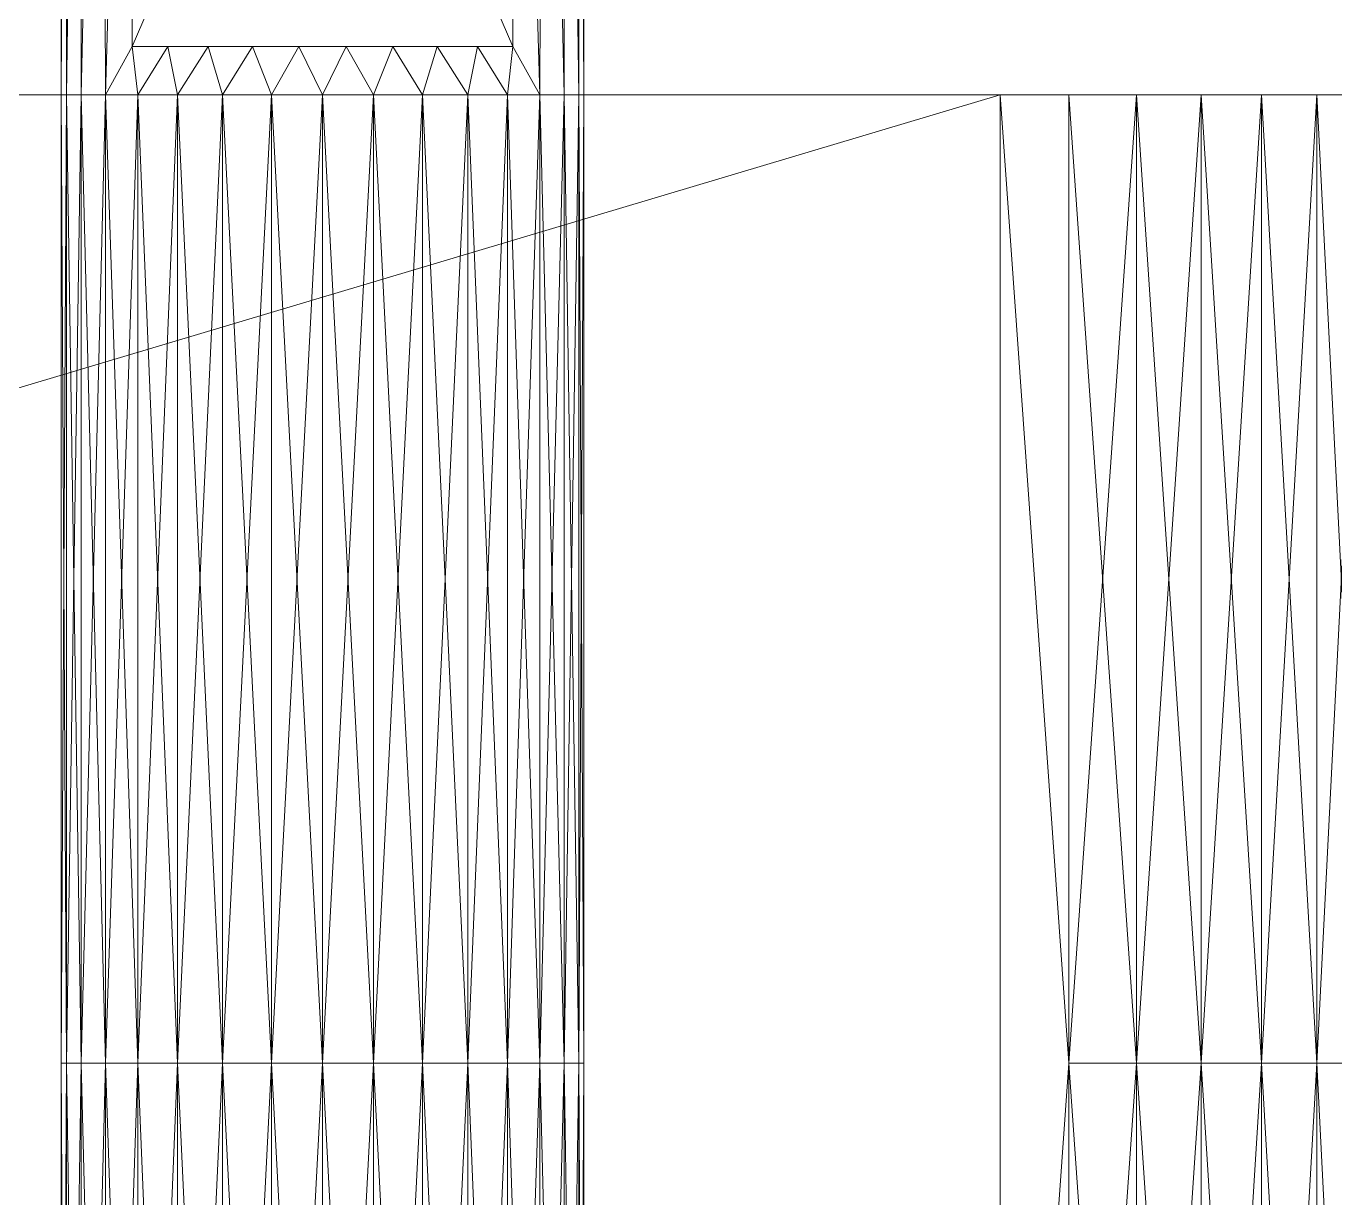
# Model space of a CAD drawing. Header units: millimetres. Extents: x 6495.02 to 6498.45, y 1663.36 to 1663.96.
# Drawn here: x 6495.76591 to 6495.77951, y 1663.77089 to 1663.78306 of the extents above; entities that cross this region are included whole.
import ezdxf

# ---------------------------------------------------------------- set-up
doc = ezdxf.new("R2010")
doc.units = ezdxf.units.MM

# ---------------------------------------------------------------- blocks, each defined once
blk = doc.blocks.new('SSSSS')
at = {"color": 7, "lineweight": 0}
for points in [[(-154.673, 55.527, -162.346), (-156.548, 52.093, -162.346), (-131.603, 68.125, -162.346), (-154.673, 55.527, -162.346)], [(-131.603, 68.125, -162.346), (-156.548, 52.093, -162.346), (-93.211, 22.602, -162.346), (-131.603, 68.125, -162.346)], [(-131.603, 68.125, -162.346), (-152.328, 58.66, -162.346), (-154.673, 55.527, -162.346), (-131.603, 68.125, -162.346)], [(-131.603, 68.125, -162.346), (-149.562, 61.426, -162.346), (-152.328, 58.66, -162.346), (-131.603, 68.125, -162.346)], [(-146.429, 63.771, -162.346), (-149.562, 61.426, -162.346), (-131.603, 68.125, -162.346), (-146.429, 63.771, -162.346)], [(-131.603, 68.125, -162.346), (-142.995, 65.646, -162.346), (-146.429, 63.771, -162.346), (-131.603, 68.125, -162.346)], [(-131.603, 68.125, -162.346), (-139.329, 67.014, -162.346), (-142.995, 65.646, -162.346), (-131.603, 68.125, -162.346)], [(-135.506, 67.846, -162.346), (-139.329, 67.014, -162.346), (-131.603, 68.125, -162.346), (-135.506, 67.846, -162.346)], [(-135.506, 67.846, -107.499), (-135.506, 67.846, -52.653), (-139.329, 67.014, -107.499), (-135.506, 67.846, -107.499)], [(-139.329, 67.014, -107.499), (-135.506, 67.846, -52.653), (-139.329, 67.014, -52.653), (-139.329, 67.014, -107.499)], [(-139.329, 67.014, -107.499), (-139.329, 67.014, -162.346), (-135.506, 67.846, -107.499), (-139.329, 67.014, -107.499)], [(-135.506, 67.846, -107.499), (-139.329, 67.014, -162.346), (-135.506, 67.846, -162.346), (-135.506, 67.846, -107.499)], [(-131.603, 68.125, -162.346), (-131.603, 68.125, -52.653), (-135.506, 67.846, -107.499), (-131.603, 68.125, -162.346)], [(-135.506, 67.846, -107.499), (-131.603, 68.125, -52.653), (-135.506, 67.846, -52.653), (-135.506, 67.846, -107.499)], [(-135.506, 67.846, -107.499), (-135.506, 67.846, -162.346), (-131.603, 68.125, -162.346), (-135.506, 67.846, -107.499)], [(-131.603, 68.125, -162.346), (8.869, 59.617, -162.346), (38.421, 68.125, -162.346), (-131.603, 68.125, -162.346)], [(-131.603, 68.125, -162.346), (-93.211, 22.602, -162.346), (-90.322, 22.317, -162.346), (-131.603, 68.125, -162.346)], [(-90.322, 22.317, -162.346), (2.771, 51.671, -162.346), (-131.603, 68.125, -162.346), (-90.322, 22.317, -162.346)], [(-131.603, 68.125, -162.346), (2.771, 51.671, -162.346), (3.051, 53.8, -162.346), (-131.603, 68.125, -162.346)], [(-131.603, 68.125, -162.346), (3.051, 53.8, -162.346), (3.873, 55.784, -162.346), (-131.603, 68.125, -162.346)], [(3.873, 55.784, -162.346), (5.181, 57.488, -162.346), (-131.603, 68.125, -162.346), (3.873, 55.784, -162.346)], [(-131.603, 68.125, -162.346), (5.181, 57.488, -162.346), (6.884, 58.795, -162.346), (-131.603, 68.125, -162.346)], [(-131.603, 68.125, -162.346), (6.884, 58.795, -162.346), (8.869, 59.617, -162.346), (-131.603, 68.125, -162.346)], [(38.421, 68.125, -111.613), (-131.603, 68.125, -52.653), (-131.603, 68.125, -162.346), (38.421, 68.125, -111.613)], [(38.421, 68.125, -111.613), (-131.603, 68.125, -162.346), (38.421, 68.125, -162.346), (38.421, 68.125, -111.613)], [(-139.329, 67.014, -107.499), (-139.329, 67.014, -52.653), (-142.995, 65.646, -107.499), (-139.329, 67.014, -107.499)], [(-142.995, 65.646, -107.499), (-139.329, 67.014, -52.653), (-142.995, 65.646, -52.653), (-142.995, 65.646, -107.499)], [(-142.995, 65.646, -107.499), (-142.995, 65.646, -162.346), (-139.329, 67.014, -107.499), (-142.995, 65.646, -107.499)], [(-139.329, 67.014, -107.499), (-142.995, 65.646, -162.346), (-139.329, 67.014, -162.346), (-139.329, 67.014, -107.499)], [(-142.995, 65.646, -107.499), (-142.995, 65.646, -52.653), (-146.429, 63.771, -107.499), (-142.995, 65.646, -107.499)], [(-146.429, 63.771, -107.499), (-142.995, 65.646, -52.653), (-146.429, 63.771, -52.653), (-146.429, 63.771, -107.499)], [(-146.429, 63.771, -107.499), (-146.429, 63.771, -162.346), (-142.995, 65.646, -107.499), (-146.429, 63.771, -107.499)], [(-142.995, 65.646, -107.499), (-146.429, 63.771, -162.346), (-142.995, 65.646, -162.346), (-142.995, 65.646, -107.499)], [(-146.429, 63.771, -107.499), (-146.429, 63.771, -52.653), (-149.562, 61.426, -107.499), (-146.429, 63.771, -107.499)], [(-149.562, 61.426, -107.499), (-146.429, 63.771, -52.653), (-149.562, 61.426, -52.653), (-149.562, 61.426, -107.499)], [(-149.562, 61.426, -107.499), (-149.562, 61.426, -162.346), (-146.429, 63.771, -107.499), (-149.562, 61.426, -107.499)], [(-146.429, 63.771, -107.499), (-149.562, 61.426, -162.346), (-146.429, 63.771, -162.346), (-146.429, 63.771, -107.499)], [(-149.562, 61.426, -107.499), (-149.562, 61.426, -52.653), (-152.328, 58.66, -107.499), (-149.562, 61.426, -107.499)], [(-152.328, 58.66, -107.499), (-152.328, 58.66, -162.346), (-149.562, 61.426, -107.499), (-152.328, 58.66, -107.499)], [(-149.562, 61.426, -107.499), (-152.328, 58.66, -162.346), (-149.562, 61.426, -162.346), (-149.562, 61.426, -107.499)], [(-156.548, 52.093, -162.346), (-157.916, 48.427, -162.346), (-93.211, 22.602, -162.346), (-156.548, 52.093, -162.346)], [(-90.322, 22.317, -162.346), (3.051, 49.541, -162.346), (2.771, 51.671, -162.346), (-90.322, 22.317, -162.346)], [(-90.322, 22.317, -162.346), (3.873, 47.557, -162.346), (3.051, 49.541, -162.346), (-90.322, 22.317, -162.346)], [(-96.1, 22.317, -162.346), (-157.916, 48.427, -162.346), (-158.747, 44.604, -162.346), (-96.1, 22.317, -162.346)], [(-93.211, 22.602, -162.346), (-157.916, 48.427, -162.346), (-96.1, 22.317, -162.346), (-93.211, 22.602, -162.346)], [(-87.544, 21.475, -162.346), (3.873, 47.557, -162.346), (-90.322, 22.317, -162.346), (-87.544, 21.475, -162.346)], [(-87.544, 21.475, -162.346), (5.181, 45.853, -162.346), (3.873, 47.557, -162.346), (-87.544, 21.475, -162.346)], [(-84.983, 20.106, -162.346), (5.181, 45.853, -162.346), (-87.544, 21.475, -162.346), (-84.983, 20.106, -162.346)], [(-84.983, 20.106, -162.346), (6.884, 44.546, -162.346), (5.181, 45.853, -162.346), (-84.983, 20.106, -162.346)], [(-96.1, 22.317, -162.346), (-158.747, 44.604, -162.346), (-159.027, 40.701, -162.346), (-96.1, 22.317, -162.346)], [(-82.739, 18.265, -162.346), (6.884, 44.546, -162.346), (-84.983, 20.106, -162.346), (-82.739, 18.265, -162.346)], [(-82.739, 18.265, -162.346), (8.869, 43.724, -162.346), (6.884, 44.546, -162.346), (-82.739, 18.265, -162.346)], [(-80.898, 16.021, -162.346), (8.869, 43.724, -162.346), (-82.739, 18.265, -162.346), (-80.898, 16.021, -162.346)], [(-79.529, 13.46, -162.346), (8.869, 43.724, -162.346), (-80.898, 16.021, -162.346), (-79.529, 13.46, -162.346)], [(-78.687, 10.682, -162.346), (8.869, 43.724, -162.346), (-79.529, 13.46, -162.346), (-78.687, 10.682, -162.346)], [(-78.687, 10.682, -162.346), (10.998, 43.444, -162.346), (8.869, 43.724, -162.346), (-78.687, 10.682, -162.346)], [(-78.402, 7.793, -162.346), (10.998, 43.444, -162.346), (-78.687, 10.682, -162.346), (-78.402, 7.793, -162.346)], [(-78.402, 7.793, -162.346), (10.998, -27.857, -162.346), (10.998, 43.444, -162.346), (-78.402, 7.793, -162.346)], [(-159.027, -25.115, -162.346), (-108.019, 7.793, -162.346), (-159.027, 40.701, -162.346), (-159.027, -25.115, -162.346)], [(-159.027, 40.701, -162.346), (-108.019, 7.793, -162.346), (-107.735, 10.682, -162.346), (-159.027, 40.701, -162.346)], [(-159.027, 40.701, -162.346), (-107.735, 10.682, -162.346), (-106.892, 13.46, -162.346), (-159.027, 40.701, -162.346)], [(-106.892, 13.46, -162.346), (-105.524, 16.021, -162.346), (-159.027, 40.701, -162.346), (-106.892, 13.46, -162.346)], [(-159.027, 40.701, -162.346), (-105.524, 16.021, -162.346), (-103.682, 18.265, -162.346), (-159.027, 40.701, -162.346)], [(-159.027, 40.701, -162.346), (-103.682, 18.265, -162.346), (-101.438, 20.106, -162.346), (-159.027, 40.701, -162.346)], [(-101.438, 20.106, -162.346), (-98.878, 21.475, -162.346), (-159.027, 40.701, -162.346), (-101.438, 20.106, -162.346)], [(-159.027, 40.701, -162.346), (-98.878, 21.475, -162.346), (-96.1, 22.317, -162.346), (-159.027, 40.701, -162.346)], [(-97.189, 22.058, -165.088), (-96.1, 22.317, -162.346), (-98.878, 21.475, -162.346), (-97.189, 22.058, -165.088)], [(-87.544, 21.475, -162.346), (-98.878, 21.475, -162.346), (-90.322, 22.317, -162.346), (-87.544, 21.475, -162.346)], [(-90.322, 22.317, -162.346), (-98.878, 21.475, -162.346), (-96.1, 22.317, -162.346), (-90.322, 22.317, -162.346)], [(-96.1, 22.317, -52.653), (-96.1, 22.317, -107.499), (-98.878, 21.475, -52.653), (-96.1, 22.317, -52.653)], [(-98.878, 21.475, -52.653), (-96.1, 22.317, -107.499), (-98.878, 21.475, -107.499), (-98.878, 21.475, -52.653)], [(-98.878, 21.475, -162.346), (-98.878, 21.475, -107.499), (-96.1, 22.317, -162.346), (-98.878, 21.475, -162.346)], [(-96.1, 22.317, -162.346), (-98.878, 21.475, -107.499), (-96.1, 22.317, -107.499), (-96.1, 22.317, -162.346)], [(-97.189, 22.058, -165.088), (-89.232, 22.058, -165.088), (-94.551, 22.541, -165.088), (-97.189, 22.058, -165.088)], [(-94.551, 22.541, -165.088), (-96.1, 22.317, -162.346), (-97.189, 22.058, -165.088), (-94.551, 22.541, -165.088)], [(-94.551, 22.541, -165.088), (-93.211, 22.602, -162.346), (-96.1, 22.317, -162.346), (-94.551, 22.541, -165.088)], [(-90.322, 22.317, -162.346), (-96.1, 22.317, -162.346), (-93.211, 22.602, -162.346), (-90.322, 22.317, -162.346)], [(-93.211, 22.602, -52.653), (-93.211, 22.602, -107.499), (-96.1, 22.317, -52.653), (-93.211, 22.602, -52.653)], [(-96.1, 22.317, -52.653), (-93.211, 22.602, -107.499), (-96.1, 22.317, -107.499), (-96.1, 22.317, -52.653)], [(-96.1, 22.317, -162.346), (-96.1, 22.317, -107.499), (-93.211, 22.602, -162.346), (-96.1, 22.317, -162.346)], [(-93.211, 22.602, -162.346), (-96.1, 22.317, -107.499), (-93.211, 22.602, -107.499), (-93.211, 22.602, -162.346)], [(-91.87, 22.541, -165.088), (-93.211, 22.602, -162.346), (-94.551, 22.541, -165.088), (-91.87, 22.541, -165.088)], [(-94.551, 22.541, -165.088), (-89.232, 22.058, -165.088), (-91.87, 22.541, -165.088), (-94.551, 22.541, -165.088)], [(-91.87, 22.541, -165.088), (-90.322, 22.317, -162.346), (-93.211, 22.602, -162.346), (-91.87, 22.541, -165.088)], [(-90.322, 22.317, -52.653), (-90.322, 22.317, -107.499), (-93.211, 22.602, -52.653), (-90.322, 22.317, -52.653)], [(-93.211, 22.602, -52.653), (-90.322, 22.317, -107.499), (-93.211, 22.602, -107.499), (-93.211, 22.602, -52.653)], [(-93.211, 22.602, -162.346), (-93.211, 22.602, -107.499), (-90.322, 22.317, -162.346), (-93.211, 22.602, -162.346)], [(-90.322, 22.317, -162.346), (-93.211, 22.602, -107.499), (-90.322, 22.317, -107.499), (-90.322, 22.317, -162.346)], [(-89.232, 22.058, -165.088), (-90.322, 22.317, -162.346), (-91.87, 22.541, -165.088), (-89.232, 22.058, -165.088)], [(-89.232, 22.058, -165.088), (-87.544, 21.475, -162.346), (-90.322, 22.317, -162.346), (-89.232, 22.058, -165.088)], [(-87.544, 21.475, -52.653), (-87.544, 21.475, -107.499), (-90.322, 22.317, -52.653), (-87.544, 21.475, -52.653)], [(-90.322, 22.317, -52.653), (-87.544, 21.475, -107.499), (-90.322, 22.317, -107.499), (-90.322, 22.317, -52.653)], [(-90.322, 22.317, -162.346), (-90.322, 22.317, -107.499), (-87.544, 21.475, -162.346), (-90.322, 22.317, -162.346)], [(-87.544, 21.475, -162.346), (-90.322, 22.317, -107.499), (-87.544, 21.475, -107.499), (-87.544, 21.475, -162.346)], [(-99.696, 21.106, -165.088), (-86.725, 21.106, -165.088), (-97.189, 22.058, -165.088), (-99.696, 21.106, -165.088)], [(-97.189, 22.058, -165.088), (-98.878, 21.475, -162.346), (-99.696, 21.106, -165.088), (-97.189, 22.058, -165.088)], [(-97.189, 22.058, -165.088), (-86.725, 21.106, -165.088), (-89.232, 22.058, -165.088), (-97.189, 22.058, -165.088)], [(-86.725, 21.106, -165.088), (-87.544, 21.475, -162.346), (-89.232, 22.058, -165.088), (-86.725, 21.106, -165.088)], [(-101.99, 19.719, -165.088), (-84.431, 19.719, -165.088), (-99.696, 21.106, -165.088), (-101.99, 19.719, -165.088)], [(-99.696, 21.106, -165.088), (-101.438, 20.106, -162.346), (-101.99, 19.719, -165.088), (-99.696, 21.106, -165.088)], [(-99.696, 21.106, -165.088), (-98.878, 21.475, -162.346), (-101.438, 20.106, -162.346), (-99.696, 21.106, -165.088)], [(-84.983, 20.106, -162.346), (-101.438, 20.106, -162.346), (-87.544, 21.475, -162.346), (-84.983, 20.106, -162.346)], [(-87.544, 21.475, -162.346), (-101.438, 20.106, -162.346), (-98.878, 21.475, -162.346), (-87.544, 21.475, -162.346)], [(-98.878, 21.475, -52.653), (-98.878, 21.475, -107.499), (-101.438, 20.106, -52.653), (-98.878, 21.475, -52.653)], [(-101.438, 20.106, -52.653), (-98.878, 21.475, -107.499), (-101.438, 20.106, -107.499), (-101.438, 20.106, -52.653)], [(-101.438, 20.106, -162.346), (-101.438, 20.106, -107.499), (-98.878, 21.475, -162.346), (-101.438, 20.106, -162.346)], [(-98.878, 21.475, -162.346), (-101.438, 20.106, -107.499), (-98.878, 21.475, -107.499), (-98.878, 21.475, -162.346)], [(-99.696, 21.106, -165.088), (-84.431, 19.719, -165.088), (-86.725, 21.106, -165.088), (-99.696, 21.106, -165.088)], [(-86.725, 21.106, -165.088), (-84.983, 20.106, -162.346), (-87.544, 21.475, -162.346), (-86.725, 21.106, -165.088)], [(-84.983, 20.106, -52.653), (-84.983, 20.106, -107.499), (-87.544, 21.475, -52.653), (-84.983, 20.106, -52.653)], [(-87.544, 21.475, -52.653), (-84.983, 20.106, -107.499), (-87.544, 21.475, -107.499), (-87.544, 21.475, -52.653)], [(-87.544, 21.475, -162.346), (-87.544, 21.475, -107.499), (-84.983, 20.106, -162.346), (-87.544, 21.475, -162.346)], [(-84.983, 20.106, -162.346), (-87.544, 21.475, -107.499), (-84.983, 20.106, -107.499), (-84.983, 20.106, -162.346)], [(-84.431, 19.719, -165.088), (-84.983, 20.106, -162.346), (-86.725, 21.106, -165.088), (-84.431, 19.719, -165.088)], [(-101.99, 19.719, -165.088), (-101.438, 20.106, -162.346), (-103.682, 18.265, -162.346), (-101.99, 19.719, -165.088)], [(-82.739, 18.265, -162.346), (-103.682, 18.265, -162.346), (-84.983, 20.106, -162.346), (-82.739, 18.265, -162.346)], [(-84.983, 20.106, -162.346), (-103.682, 18.265, -162.346), (-101.438, 20.106, -162.346), (-84.983, 20.106, -162.346)], [(-101.438, 20.106, -52.653), (-101.438, 20.106, -107.499), (-103.682, 18.265, -52.653), (-101.438, 20.106, -52.653)], [(-103.682, 18.265, -52.653), (-101.438, 20.106, -107.499), (-103.682, 18.265, -107.499), (-103.682, 18.265, -52.653)], [(-103.682, 18.265, -162.346), (-103.682, 18.265, -107.499), (-101.438, 20.106, -162.346), (-103.682, 18.265, -162.346)], [(-101.438, 20.106, -162.346), (-103.682, 18.265, -107.499), (-101.438, 20.106, -107.499), (-101.438, 20.106, -162.346)], [(-84.431, 19.719, -165.088), (-82.739, 18.265, -162.346), (-84.983, 20.106, -162.346), (-84.431, 19.719, -165.088)], [(-82.739, 18.265, -52.653), (-82.739, 18.265, -107.499), (-84.983, 20.106, -52.653), (-82.739, 18.265, -52.653)], [(-84.983, 20.106, -52.653), (-82.739, 18.265, -107.499), (-84.983, 20.106, -107.499), (-84.983, 20.106, -52.653)], [(-84.983, 20.106, -162.346), (-84.983, 20.106, -107.499), (-82.739, 18.265, -162.346), (-84.983, 20.106, -162.346)], [(-82.739, 18.265, -162.346), (-84.983, 20.106, -107.499), (-82.739, 18.265, -107.499), (-82.739, 18.265, -162.346)], [(-103.997, 17.94, -165.088), (-82.424, 17.94, -165.088), (-101.99, 19.719, -165.088), (-103.997, 17.94, -165.088)], [(-101.99, 19.719, -165.088), (-103.682, 18.265, -162.346), (-103.997, 17.94, -165.088), (-101.99, 19.719, -165.088)], [(-101.99, 19.719, -165.088), (-82.424, 17.94, -165.088), (-84.431, 19.719, -165.088), (-101.99, 19.719, -165.088)], [(-82.424, 17.94, -165.088), (-82.739, 18.265, -162.346), (-84.431, 19.719, -165.088), (-82.424, 17.94, -165.088)], [(-103.997, 17.94, -214.999), (-105.524, 16.021, -162.346), (-105.709, 15.736, -214.999), (-103.997, 17.94, -214.999)], [(-103.997, 17.94, -165.088), (-103.682, 18.265, -162.346), (-105.524, 16.021, -162.346), (-103.997, 17.94, -165.088)], [(-80.898, 16.021, -162.346), (-105.524, 16.021, -162.346), (-82.739, 18.265, -162.346), (-80.898, 16.021, -162.346)], [(-82.739, 18.265, -162.346), (-105.524, 16.021, -162.346), (-103.682, 18.265, -162.346), (-82.739, 18.265, -162.346)], [(-103.682, 18.265, -52.653), (-103.682, 18.265, -107.499), (-105.524, 16.021, -52.653), (-103.682, 18.265, -52.653)], [(-105.524, 16.021, -52.653), (-103.682, 18.265, -107.499), (-105.524, 16.021, -107.499), (-105.524, 16.021, -52.653)], [(-105.524, 16.021, -162.346), (-105.524, 16.021, -107.499), (-103.682, 18.265, -162.346), (-105.524, 16.021, -162.346)], [(-103.682, 18.265, -162.346), (-105.524, 16.021, -107.499), (-103.682, 18.265, -107.499), (-103.682, 18.265, -162.346)], [(-103.997, 17.94, -165.088), (-105.524, 16.021, -162.346), (-103.997, 17.94, -214.999), (-103.997, 17.94, -165.088)], [(-82.424, 17.94, -165.088), (-103.997, 17.94, -165.088), (-82.424, 17.94, -214.999), (-82.424, 17.94, -165.088)], [(-82.424, 17.94, -214.999), (-103.997, 17.94, -165.088), (-103.997, 17.94, -214.999), (-82.424, 17.94, -214.999)], [(-82.424, 17.94, -165.088), (-80.898, 16.021, -162.346), (-82.739, 18.265, -162.346), (-82.424, 17.94, -165.088)], [(-80.898, 16.021, -52.653), (-80.898, 16.021, -107.499), (-82.739, 18.265, -52.653), (-80.898, 16.021, -52.653)], [(-82.739, 18.265, -52.653), (-80.898, 16.021, -107.499), (-82.739, 18.265, -107.499), (-82.739, 18.265, -52.653)], [(-82.739, 18.265, -162.346), (-82.739, 18.265, -107.499), (-80.898, 16.021, -162.346), (-82.739, 18.265, -162.346)], [(-80.898, 16.021, -162.346), (-82.739, 18.265, -107.499), (-80.898, 16.021, -107.499), (-80.898, 16.021, -162.346)], [(-80.713, 15.736, -214.999), (-80.898, 16.021, -162.346), (-82.424, 17.94, -214.999), (-80.713, 15.736, -214.999)], [(-82.424, 17.94, -214.999), (-80.898, 16.021, -162.346), (-82.424, 17.94, -165.088), (-82.424, 17.94, -214.999)], [(-105.709, 15.736, -214.999), (-106.892, 13.46, -162.346), (-106.977, 13.251, -214.999), (-105.709, 15.736, -214.999)], [(-105.709, 15.736, -214.999), (-105.524, 16.021, -162.346), (-106.892, 13.46, -162.346), (-105.709, 15.736, -214.999)], [(-79.529, 13.46, -162.346), (-106.892, 13.46, -162.346), (-80.898, 16.021, -162.346), (-79.529, 13.46, -162.346)], [(-80.898, 16.021, -162.346), (-106.892, 13.46, -162.346), (-105.524, 16.021, -162.346), (-80.898, 16.021, -162.346)], [(-105.524, 16.021, -52.653), (-105.524, 16.021, -107.499), (-106.892, 13.46, -52.653), (-105.524, 16.021, -52.653)], [(-106.892, 13.46, -52.653), (-105.524, 16.021, -107.499), (-106.892, 13.46, -107.499), (-106.892, 13.46, -52.653)], [(-106.892, 13.46, -162.346), (-106.892, 13.46, -107.499), (-105.524, 16.021, -162.346), (-106.892, 13.46, -162.346)], [(-105.524, 16.021, -162.346), (-106.892, 13.46, -107.499), (-105.524, 16.021, -107.499), (-105.524, 16.021, -162.346)], [(-80.713, 15.736, -214.999), (-79.529, 13.46, -162.346), (-80.898, 16.021, -162.346), (-80.713, 15.736, -214.999)], [(-79.529, 13.46, -52.653), (-79.529, 13.46, -107.499), (-80.898, 16.021, -52.653), (-79.529, 13.46, -52.653)], [(-80.898, 16.021, -52.653), (-79.529, 13.46, -107.499), (-80.898, 16.021, -107.499), (-80.898, 16.021, -52.653)], [(-80.898, 16.021, -162.346), (-80.898, 16.021, -107.499), (-79.529, 13.46, -162.346), (-80.898, 16.021, -162.346)], [(-79.529, 13.46, -162.346), (-80.898, 16.021, -107.499), (-79.529, 13.46, -107.499), (-79.529, 13.46, -162.346)], [(-79.444, 13.251, -214.999), (-79.529, 13.46, -162.346), (-80.713, 15.736, -214.999), (-79.444, 13.251, -214.999)], [(-106.977, 13.251, -214.999), (-106.892, 13.46, -162.346), (-107.735, 10.682, -162.346), (-106.977, 13.251, -214.999)], [(-78.687, 10.682, -162.346), (-107.735, 10.682, -162.346), (-79.529, 13.46, -162.346), (-78.687, 10.682, -162.346)], [(-79.529, 13.46, -162.346), (-107.735, 10.682, -162.346), (-106.892, 13.46, -162.346), (-79.529, 13.46, -162.346)], [(-106.892, 13.46, -52.653), (-106.892, 13.46, -107.499), (-107.735, 10.682, -52.653), (-106.892, 13.46, -52.653)], [(-107.735, 10.682, -52.653), (-106.892, 13.46, -107.499), (-107.735, 10.682, -107.499), (-107.735, 10.682, -52.653)], [(-107.735, 10.682, -162.346), (-107.735, 10.682, -107.499), (-106.892, 13.46, -162.346), (-107.735, 10.682, -162.346)], [(-106.892, 13.46, -162.346), (-107.735, 10.682, -107.499), (-106.892, 13.46, -107.499), (-106.892, 13.46, -162.346)], [(-79.444, 13.251, -214.999), (-78.687, 10.682, -162.346), (-79.529, 13.46, -162.346), (-79.444, 13.251, -214.999)], [(-78.687, 10.682, -52.653), (-78.687, 10.682, -107.499), (-79.529, 13.46, -52.653), (-78.687, 10.682, -52.653)], [(-79.529, 13.46, -52.653), (-78.687, 10.682, -107.499), (-79.529, 13.46, -107.499), (-79.529, 13.46, -52.653)], [(-79.529, 13.46, -162.346), (-79.529, 13.46, -107.499), (-78.687, 10.682, -162.346), (-79.529, 13.46, -162.346)], [(-78.687, 10.682, -162.346), (-79.529, 13.46, -107.499), (-78.687, 10.682, -107.499), (-78.687, 10.682, -162.346)], [(-106.977, 13.251, -214.999), (-107.735, 10.682, -162.346), (-107.756, 10.571, -214.999), (-106.977, 13.251, -214.999)], [(-78.665, 10.571, -214.999), (-78.687, 10.682, -162.346), (-79.444, 13.251, -214.999), (-78.665, 10.571, -214.999)], [(-107.756, 10.571, -214.999), (-107.735, 10.682, -162.346), (-108.019, 7.793, -162.346), (-107.756, 10.571, -214.999)], [(-78.402, 7.793, -162.346), (-108.019, 7.793, -162.346), (-78.687, 10.682, -162.346), (-78.402, 7.793, -162.346)], [(-78.687, 10.682, -162.346), (-108.019, 7.793, -162.346), (-107.735, 10.682, -162.346), (-78.687, 10.682, -162.346)], [(-107.735, 10.682, -52.653), (-107.735, 10.682, -107.499), (-108.019, 7.793, -52.653), (-107.735, 10.682, -52.653)], [(-108.019, 7.793, -52.653), (-107.735, 10.682, -107.499), (-108.019, 7.793, -107.499), (-108.019, 7.793, -52.653)], [(-108.019, 7.793, -162.346), (-108.019, 7.793, -107.499), (-107.735, 10.682, -162.346), (-108.019, 7.793, -162.346)], [(-107.735, 10.682, -162.346), (-108.019, 7.793, -107.499), (-107.735, 10.682, -107.499), (-107.735, 10.682, -162.346)], [(-107.756, 10.571, -214.999), (-108.019, 7.793, -162.346), (-108.019, 7.793, -214.999), (-107.756, 10.571, -214.999)], [(-78.665, 10.571, -214.999), (-78.402, 7.793, -162.346), (-78.687, 10.682, -162.346), (-78.665, 10.571, -214.999)], [(-78.402, 7.793, -52.653), (-78.402, 7.793, -107.499), (-78.687, 10.682, -52.653), (-78.402, 7.793, -52.653)], [(-78.687, 10.682, -52.653), (-78.402, 7.793, -107.499), (-78.687, 10.682, -107.499), (-78.687, 10.682, -52.653)], [(-78.687, 10.682, -162.346), (-78.687, 10.682, -107.499), (-78.402, 7.793, -162.346), (-78.687, 10.682, -162.346)], [(-78.402, 7.793, -162.346), (-78.687, 10.682, -107.499), (-78.402, 7.793, -107.499), (-78.402, 7.793, -162.346)], [(-78.402, 7.793, -214.999), (-78.402, 7.793, -162.346), (-78.665, 10.571, -214.999), (-78.402, 7.793, -214.999)], [(-159.027, -25.115, -162.346), (-107.735, 4.904, -162.346), (-108.019, 7.793, -162.346), (-159.027, -25.115, -162.346)], [(-108.019, 7.793, -214.999), (-108.019, 7.793, -162.346), (-107.756, 5.015, -214.999), (-108.019, 7.793, -214.999)], [(-107.756, 5.015, -214.999), (-108.019, 7.793, -162.346), (-107.735, 4.904, -162.346), (-107.756, 5.015, -214.999)], [(-78.402, 7.793, -162.346), (-107.735, 4.904, -162.346), (-108.019, 7.793, -162.346), (-78.402, 7.793, -162.346)], [(-108.019, 7.793, -52.653), (-108.019, 7.793, -107.499), (-107.735, 4.904, -52.653), (-108.019, 7.793, -52.653)], [(-107.735, 4.904, -52.653), (-108.019, 7.793, -107.499), (-107.735, 4.904, -107.499), (-107.735, 4.904, -52.653)], [(-107.735, 4.904, -162.346), (-107.735, 4.904, -107.499), (-108.019, 7.793, -162.346), (-107.735, 4.904, -162.346)], [(-108.019, 7.793, -162.346), (-107.735, 4.904, -107.499), (-108.019, 7.793, -107.499), (-108.019, 7.793, -162.346)], [(-78.687, 4.904, -162.346), (-107.735, 4.904, -162.346), (-78.402, 7.793, -162.346), (-78.687, 4.904, -162.346)], [(-78.665, 5.015, -214.999), (-78.687, 4.904, -162.346), (-78.402, 7.793, -162.346), (-78.665, 5.015, -214.999)], [(-78.687, 4.904, -52.653), (-78.687, 4.904, -107.499), (-78.402, 7.793, -52.653), (-78.687, 4.904, -52.653)], [(-78.402, 7.793, -52.653), (-78.687, 4.904, -107.499), (-78.402, 7.793, -107.499), (-78.402, 7.793, -52.653)], [(-78.402, 7.793, -162.346), (-78.402, 7.793, -107.499), (-78.687, 4.904, -162.346), (-78.402, 7.793, -162.346)], [(-78.687, 4.904, -162.346), (-78.402, 7.793, -107.499), (-78.687, 4.904, -107.499), (-78.687, 4.904, -162.346)], [(-78.687, 4.904, -162.346), (10.998, -27.857, -162.346), (-78.402, 7.793, -162.346), (-78.687, 4.904, -162.346)], [(-78.665, 5.015, -214.999), (-78.402, 7.793, -162.346), (-78.402, 7.793, -214.999), (-78.665, 5.015, -214.999)], [(-106.892, 2.126, -162.346), (-107.735, 4.904, -162.346), (-159.027, -25.115, -162.346), (-106.892, 2.126, -162.346)], [(-107.756, 5.015, -214.999), (-107.735, 4.904, -162.346), (-106.977, 2.336, -214.999), (-107.756, 5.015, -214.999)], [(-106.977, 2.336, -214.999), (-107.735, 4.904, -162.346), (-106.892, 2.126, -162.346), (-106.977, 2.336, -214.999)], [(-107.735, 4.904, -162.346), (-78.687, 4.904, -162.346), (-106.892, 2.126, -162.346), (-107.735, 4.904, -162.346)], [(-107.735, 4.904, -52.653), (-107.735, 4.904, -107.499), (-106.892, 2.126, -52.653), (-107.735, 4.904, -52.653)], [(-106.892, 2.126, -52.653), (-107.735, 4.904, -107.499), (-106.892, 2.126, -107.499), (-106.892, 2.126, -52.653)], [(-106.892, 2.126, -162.346), (-106.892, 2.126, -107.499), (-107.735, 4.904, -162.346), (-106.892, 2.126, -162.346)], [(-107.735, 4.904, -162.346), (-106.892, 2.126, -107.499), (-107.735, 4.904, -107.499), (-107.735, 4.904, -162.346)], [(-106.892, 2.126, -162.346), (-78.687, 4.904, -162.346), (-79.529, 2.126, -162.346), (-106.892, 2.126, -162.346)], [(-79.444, 2.336, -214.999), (-79.529, 2.126, -162.346), (-78.687, 4.904, -162.346), (-79.444, 2.336, -214.999)], [(-79.529, 2.126, -52.653), (-79.529, 2.126, -107.499), (-78.687, 4.904, -52.653), (-79.529, 2.126, -52.653)], [(-78.687, 4.904, -52.653), (-79.529, 2.126, -107.499), (-78.687, 4.904, -107.499), (-78.687, 4.904, -52.653)], [(-78.687, 4.904, -162.346), (-78.687, 4.904, -107.499), (-79.529, 2.126, -162.346), (-78.687, 4.904, -162.346)], [(-79.529, 2.126, -162.346), (-78.687, 4.904, -107.499), (-79.529, 2.126, -107.499), (-79.529, 2.126, -162.346)], [(8.869, -28.137, -162.346), (-78.687, 4.904, -162.346), (-79.529, 2.126, -162.346), (8.869, -28.137, -162.346)], [(-79.444, 2.336, -214.999), (-78.687, 4.904, -162.346), (-78.665, 5.015, -214.999), (-79.444, 2.336, -214.999)], [(10.998, -27.857, -162.346), (-78.687, 4.904, -162.346), (8.869, -28.137, -162.346), (10.998, -27.857, -162.346)], [(-106.977, 2.336, -214.999), (-106.892, 2.126, -162.346), (-105.709, -0.15, -214.999), (-106.977, 2.336, -214.999)], [(-80.713, -0.15, -214.999), (-79.529, 2.126, -162.346), (-79.444, 2.336, -214.999), (-80.713, -0.15, -214.999)], [(-159.027, -25.115, -162.346), (-105.524, -0.434, -162.346), (-106.892, 2.126, -162.346), (-159.027, -25.115, -162.346)], [(-105.709, -0.15, -214.999), (-106.892, 2.126, -162.346), (-105.524, -0.434, -162.346), (-105.709, -0.15, -214.999)], [(-106.892, 2.126, -162.346), (-79.529, 2.126, -162.346), (-105.524, -0.434, -162.346), (-106.892, 2.126, -162.346)], [(-106.892, 2.126, -52.653), (-106.892, 2.126, -107.499), (-105.524, -0.434, -52.653), (-106.892, 2.126, -52.653)], [(-105.524, -0.434, -52.653), (-106.892, 2.126, -107.499), (-105.524, -0.434, -107.499), (-105.524, -0.434, -52.653)], [(-105.524, -0.434, -162.346), (-105.524, -0.434, -107.499), (-106.892, 2.126, -162.346), (-105.524, -0.434, -162.346)], [(-106.892, 2.126, -162.346), (-105.524, -0.434, -107.499), (-106.892, 2.126, -107.499), (-106.892, 2.126, -162.346)], [(-105.524, -0.434, -162.346), (-79.529, 2.126, -162.346), (-80.898, -0.434, -162.346), (-105.524, -0.434, -162.346)], [(-80.713, -0.15, -214.999), (-80.898, -0.434, -162.346), (-79.529, 2.126, -162.346), (-80.713, -0.15, -214.999)], [(-80.898, -0.434, -52.653), (-80.898, -0.434, -107.499), (-79.529, 2.126, -52.653), (-80.898, -0.434, -52.653)], [(-79.529, 2.126, -52.653), (-80.898, -0.434, -107.499), (-79.529, 2.126, -107.499), (-79.529, 2.126, -52.653)], [(-79.529, 2.126, -162.346), (-79.529, 2.126, -107.499), (-80.898, -0.434, -162.346), (-79.529, 2.126, -162.346)], [(-80.898, -0.434, -162.346), (-79.529, 2.126, -107.499), (-80.898, -0.434, -107.499), (-80.898, -0.434, -162.346)], [(8.869, -28.137, -162.346), (-79.529, 2.126, -162.346), (-80.898, -0.434, -162.346), (8.869, -28.137, -162.346)], [(-159.027, -25.115, -162.346), (-103.682, -2.678, -162.346), (-105.524, -0.434, -162.346), (-159.027, -25.115, -162.346)], [(-105.709, -0.15, -214.999), (-105.524, -0.434, -162.346), (-103.997, -2.353, -214.999), (-105.709, -0.15, -214.999)], [(-103.997, -2.353, -214.999), (-105.524, -0.434, -162.346), (-103.997, -2.353, -165.088), (-103.997, -2.353, -214.999)], [(-103.997, -2.353, -165.088), (-105.524, -0.434, -162.346), (-103.682, -2.678, -162.346), (-103.997, -2.353, -165.088)], [(-105.524, -0.434, -162.346), (-80.898, -0.434, -162.346), (-103.682, -2.678, -162.346), (-105.524, -0.434, -162.346)], [(-105.524, -0.434, -52.653), (-105.524, -0.434, -107.499), (-103.682, -2.678, -52.653), (-105.524, -0.434, -52.653)], [(-103.682, -2.678, -52.653), (-105.524, -0.434, -107.499), (-103.682, -2.678, -107.499), (-103.682, -2.678, -52.653)], [(-103.682, -2.678, -162.346), (-103.682, -2.678, -107.499), (-105.524, -0.434, -162.346), (-103.682, -2.678, -162.346)], [(-105.524, -0.434, -162.346), (-103.682, -2.678, -107.499), (-105.524, -0.434, -107.499), (-105.524, -0.434, -162.346)], [(-103.682, -2.678, -162.346), (-80.898, -0.434, -162.346), (-82.739, -2.678, -162.346), (-103.682, -2.678, -162.346)], [(-82.424, -2.353, -165.088), (-82.739, -2.678, -162.346), (-80.898, -0.434, -162.346), (-82.424, -2.353, -165.088)], [(-82.739, -2.678, -52.653), (-82.739, -2.678, -107.499), (-80.898, -0.434, -52.653), (-82.739, -2.678, -52.653)], [(-80.898, -0.434, -52.653), (-82.739, -2.678, -107.499), (-80.898, -0.434, -107.499), (-80.898, -0.434, -52.653)], [(-80.898, -0.434, -162.346), (-80.898, -0.434, -107.499), (-82.739, -2.678, -162.346), (-80.898, -0.434, -162.346)], [(-82.739, -2.678, -162.346), (-80.898, -0.434, -107.499), (-82.739, -2.678, -107.499), (-82.739, -2.678, -162.346)], [(-80.898, -0.434, -162.346), (-82.739, -2.678, -162.346), (8.869, -28.137, -162.346), (-80.898, -0.434, -162.346)], [(-82.424, -2.353, -214.999), (-80.898, -0.434, -162.346), (-80.713, -0.15, -214.999), (-82.424, -2.353, -214.999)], [(-82.424, -2.353, -165.088), (-80.898, -0.434, -162.346), (-82.424, -2.353, -214.999), (-82.424, -2.353, -165.088)], [(-101.438, -4.52, -162.346), (-103.682, -2.678, -162.346), (-159.027, -25.115, -162.346), (-101.438, -4.52, -162.346)], [(-103.997, -2.353, -165.088), (-82.424, -2.353, -165.088), (-103.997, -2.353, -214.999), (-103.997, -2.353, -165.088)], [(-103.997, -2.353, -214.999), (-82.424, -2.353, -165.088), (-82.424, -2.353, -214.999), (-103.997, -2.353, -214.999)], [(-103.997, -2.353, -165.088), (-103.682, -2.678, -162.346), (-101.99, -4.132, -165.088), (-103.997, -2.353, -165.088)], [(-82.424, -2.353, -165.088), (-103.997, -2.353, -165.088), (-84.431, -4.132, -165.088), (-82.424, -2.353, -165.088)], [(-84.431, -4.132, -165.088), (-103.997, -2.353, -165.088), (-101.99, -4.132, -165.088), (-84.431, -4.132, -165.088)], [(-101.99, -4.132, -165.088), (-103.682, -2.678, -162.346), (-101.438, -4.52, -162.346), (-101.99, -4.132, -165.088)], [(-103.682, -2.678, -162.346), (-82.739, -2.678, -162.346), (-101.438, -4.52, -162.346), (-103.682, -2.678, -162.346)], [(-103.682, -2.678, -52.653), (-103.682, -2.678, -107.499), (-101.438, -4.52, -52.653), (-103.682, -2.678, -52.653)], [(-101.438, -4.52, -52.653), (-103.682, -2.678, -107.499), (-101.438, -4.52, -107.499), (-101.438, -4.52, -52.653)], [(-101.438, -4.52, -162.346), (-101.438, -4.52, -107.499), (-103.682, -2.678, -162.346), (-101.438, -4.52, -162.346)], [(-103.682, -2.678, -162.346), (-101.438, -4.52, -107.499), (-103.682, -2.678, -107.499), (-103.682, -2.678, -162.346)], [(-101.438, -4.52, -162.346), (-82.739, -2.678, -162.346), (-84.983, -4.52, -162.346), (-101.438, -4.52, -162.346)], [(-84.431, -4.132, -165.088), (-84.983, -4.52, -162.346), (-82.739, -2.678, -162.346), (-84.431, -4.132, -165.088)], [(-84.983, -4.52, -52.653), (-84.983, -4.52, -107.499), (-82.739, -2.678, -52.653), (-84.983, -4.52, -52.653)], [(-82.739, -2.678, -52.653), (-84.983, -4.52, -107.499), (-82.739, -2.678, -107.499), (-82.739, -2.678, -52.653)], [(-82.739, -2.678, -162.346), (-82.739, -2.678, -107.499), (-84.983, -4.52, -162.346), (-82.739, -2.678, -162.346)], [(-84.983, -4.52, -162.346), (-82.739, -2.678, -107.499), (-84.983, -4.52, -107.499), (-84.983, -4.52, -162.346)], [(6.884, -28.959, -162.346), (-82.739, -2.678, -162.346), (-84.983, -4.52, -162.346), (6.884, -28.959, -162.346)], [(-84.431, -4.132, -165.088), (-82.739, -2.678, -162.346), (-82.424, -2.353, -165.088), (-84.431, -4.132, -165.088)], [(8.869, -28.137, -162.346), (-82.739, -2.678, -162.346), (6.884, -28.959, -162.346), (8.869, -28.137, -162.346)], [(-101.99, -4.132, -165.088), (-101.438, -4.52, -162.346), (-99.696, -5.52, -165.088), (-101.99, -4.132, -165.088)], [(-84.431, -4.132, -165.088), (-101.99, -4.132, -165.088), (-86.725, -5.52, -165.088), (-84.431, -4.132, -165.088)], [(-86.725, -5.52, -165.088), (-101.99, -4.132, -165.088), (-99.696, -5.52, -165.088), (-86.725, -5.52, -165.088)], [(-86.725, -5.52, -165.088), (-84.983, -4.52, -162.346), (-84.431, -4.132, -165.088), (-86.725, -5.52, -165.088)], [(-159.027, -25.115, -162.346), (-98.878, -5.888, -162.346), (-101.438, -4.52, -162.346), (-159.027, -25.115, -162.346)], [(-99.696, -5.52, -165.088), (-101.438, -4.52, -162.346), (-98.878, -5.888, -162.346), (-99.696, -5.52, -165.088)], [(-101.438, -4.52, -162.346), (-84.983, -4.52, -162.346), (-98.878, -5.888, -162.346), (-101.438, -4.52, -162.346)], [(-101.438, -4.52, -52.653), (-101.438, -4.52, -107.499), (-98.878, -5.888, -52.653), (-101.438, -4.52, -52.653)], [(-98.878, -5.888, -52.653), (-101.438, -4.52, -107.499), (-98.878, -5.888, -107.499), (-98.878, -5.888, -52.653)], [(-98.878, -5.888, -162.346), (-98.878, -5.888, -107.499), (-101.438, -4.52, -162.346), (-98.878, -5.888, -162.346)], [(-101.438, -4.52, -162.346), (-98.878, -5.888, -107.499), (-101.438, -4.52, -107.499), (-101.438, -4.52, -162.346)], [(-98.878, -5.888, -162.346), (-84.983, -4.52, -162.346), (-87.544, -5.888, -162.346), (-98.878, -5.888, -162.346)], [(-86.725, -5.52, -165.088), (-87.544, -5.888, -162.346), (-84.983, -4.52, -162.346), (-86.725, -5.52, -165.088)], [(-87.544, -5.888, -52.653), (-87.544, -5.888, -107.499), (-84.983, -4.52, -52.653), (-87.544, -5.888, -52.653)], [(-84.983, -4.52, -52.653), (-87.544, -5.888, -107.499), (-84.983, -4.52, -107.499), (-84.983, -4.52, -52.653)], [(-84.983, -4.52, -162.346), (-84.983, -4.52, -107.499), (-87.544, -5.888, -162.346), (-84.983, -4.52, -162.346)], [(-87.544, -5.888, -162.346), (-84.983, -4.52, -107.499), (-87.544, -5.888, -107.499), (-87.544, -5.888, -162.346)], [(5.181, -30.267, -162.346), (-84.983, -4.52, -162.346), (-87.544, -5.888, -162.346), (5.181, -30.267, -162.346)], [(6.884, -28.959, -162.346), (-84.983, -4.52, -162.346), (5.181, -30.267, -162.346), (6.884, -28.959, -162.346)], [(-159.027, -25.115, -162.346), (-96.1, -6.731, -162.346), (-98.878, -5.888, -162.346), (-159.027, -25.115, -162.346)], [(-99.696, -5.52, -165.088), (-98.878, -5.888, -162.346), (-97.189, -6.471, -165.088), (-99.696, -5.52, -165.088)], [(-86.725, -5.52, -165.088), (-99.696, -5.52, -165.088), (-89.232, -6.471, -165.088), (-86.725, -5.52, -165.088)], [(-89.232, -6.471, -165.088), (-99.696, -5.52, -165.088), (-97.189, -6.471, -165.088), (-89.232, -6.471, -165.088)], [(-97.189, -6.471, -165.088), (-98.878, -5.888, -162.346), (-96.1, -6.731, -162.346), (-97.189, -6.471, -165.088)], [(-98.878, -5.888, -162.346), (-87.544, -5.888, -162.346), (-96.1, -6.731, -162.346), (-98.878, -5.888, -162.346)], [(-98.878, -5.888, -52.653), (-98.878, -5.888, -107.499), (-96.1, -6.731, -52.653), (-98.878, -5.888, -52.653)], [(-96.1, -6.731, -52.653), (-98.878, -5.888, -107.499), (-96.1, -6.731, -107.499), (-96.1, -6.731, -52.653)], [(-96.1, -6.731, -162.346), (-96.1, -6.731, -107.499), (-98.878, -5.888, -162.346), (-96.1, -6.731, -162.346)], [(-98.878, -5.888, -162.346), (-96.1, -6.731, -107.499), (-98.878, -5.888, -107.499), (-98.878, -5.888, -162.346)], [(-96.1, -6.731, -162.346), (-87.544, -5.888, -162.346), (-90.322, -6.731, -162.346), (-96.1, -6.731, -162.346)], [(-89.232, -6.471, -165.088), (-90.322, -6.731, -162.346), (-87.544, -5.888, -162.346), (-89.232, -6.471, -165.088)], [(-90.322, -6.731, -52.653), (-90.322, -6.731, -107.499), (-87.544, -5.888, -52.653), (-90.322, -6.731, -52.653)], [(-87.544, -5.888, -52.653), (-90.322, -6.731, -107.499), (-87.544, -5.888, -107.499), (-87.544, -5.888, -52.653)], [(-87.544, -5.888, -162.346), (-87.544, -5.888, -107.499), (-90.322, -6.731, -162.346), (-87.544, -5.888, -162.346)], [(-90.322, -6.731, -162.346), (-87.544, -5.888, -107.499), (-90.322, -6.731, -107.499), (-90.322, -6.731, -162.346)], [(3.873, -31.97, -162.346), (-87.544, -5.888, -162.346), (-90.322, -6.731, -162.346), (3.873, -31.97, -162.346)], [(-89.232, -6.471, -165.088), (-87.544, -5.888, -162.346), (-86.725, -5.52, -165.088), (-89.232, -6.471, -165.088)], [(5.181, -30.267, -162.346), (-87.544, -5.888, -162.346), (3.873, -31.97, -162.346), (5.181, -30.267, -162.346)], [(-97.189, -6.471, -165.088), (-96.1, -6.731, -162.346), (-94.551, -6.954, -165.088), (-97.189, -6.471, -165.088)], [(-89.232, -6.471, -165.088), (-97.189, -6.471, -165.088), (-91.87, -6.954, -165.088), (-89.232, -6.471, -165.088)], [(-91.87, -6.954, -165.088), (-97.189, -6.471, -165.088), (-94.551, -6.954, -165.088), (-91.87, -6.954, -165.088)], [(-91.87, -6.954, -165.088), (-90.322, -6.731, -162.346), (-89.232, -6.471, -165.088), (-91.87, -6.954, -165.088)], [(-158.747, -29.017, -162.346), (-96.1, -6.731, -162.346), (-159.027, -25.115, -162.346), (-158.747, -29.017, -162.346)], [(-158.747, -29.017, -162.346), (-157.916, -32.841, -162.346), (-96.1, -6.731, -162.346), (-158.747, -29.017, -162.346)], [(-96.1, -6.731, -162.346), (-157.916, -32.841, -162.346), (-93.211, -7.015, -162.346), (-96.1, -6.731, -162.346)], [(-93.211, -7.015, -162.346), (-157.916, -32.841, -162.346), (-156.548, -36.507, -162.346), (-93.211, -7.015, -162.346)], [(-93.211, -7.015, -162.346), (-156.548, -36.507, -162.346), (-131.603, -52.538, -162.346), (-93.211, -7.015, -162.346)], [(2.771, -36.084, -162.346), (-90.322, -6.731, -162.346), (-131.603, -52.538, -162.346), (2.771, -36.084, -162.346)], [(-90.322, -6.731, -162.346), (-93.211, -7.015, -162.346), (-131.603, -52.538, -162.346), (-90.322, -6.731, -162.346)], [(-94.551, -6.954, -165.088), (-96.1, -6.731, -162.346), (-93.211, -7.015, -162.346), (-94.551, -6.954, -165.088)], [(-96.1, -6.731, -162.346), (-90.322, -6.731, -162.346), (-93.211, -7.015, -162.346), (-96.1, -6.731, -162.346)], [(-96.1, -6.731, -52.653), (-96.1, -6.731, -107.499), (-93.211, -7.015, -52.653), (-96.1, -6.731, -52.653)], [(-93.211, -7.015, -52.653), (-96.1, -6.731, -107.499), (-93.211, -7.015, -107.499), (-93.211, -7.015, -52.653)], [(-93.211, -7.015, -162.346), (-93.211, -7.015, -107.499), (-96.1, -6.731, -162.346), (-93.211, -7.015, -162.346)], [(-96.1, -6.731, -162.346), (-93.211, -7.015, -107.499), (-96.1, -6.731, -107.499), (-96.1, -6.731, -162.346)], [(-94.551, -6.954, -165.088), (-93.211, -7.015, -162.346), (-91.87, -6.954, -165.088), (-94.551, -6.954, -165.088)], [(-91.87, -6.954, -165.088), (-93.211, -7.015, -162.346), (-90.322, -6.731, -162.346), (-91.87, -6.954, -165.088)], [(-93.211, -7.015, -52.653), (-93.211, -7.015, -107.499), (-90.322, -6.731, -52.653), (-93.211, -7.015, -52.653)], [(-90.322, -6.731, -52.653), (-93.211, -7.015, -107.499), (-90.322, -6.731, -107.499), (-90.322, -6.731, -52.653)], [(-90.322, -6.731, -162.346), (-90.322, -6.731, -107.499), (-93.211, -7.015, -162.346), (-90.322, -6.731, -162.346)], [(-93.211, -7.015, -162.346), (-90.322, -6.731, -107.499), (-93.211, -7.015, -107.499), (-93.211, -7.015, -162.346)], [(3.873, -31.97, -162.346), (-90.322, -6.731, -162.346), (3.051, -33.955, -162.346), (3.873, -31.97, -162.346)], [(3.051, -33.955, -162.346), (-90.322, -6.731, -162.346), (2.771, -36.084, -162.346), (3.051, -33.955, -162.346)], [(2.771, -36.084, -162.346), (-131.603, -52.538, -162.346), (3.051, -38.213, -162.346), (2.771, -36.084, -162.346)], [(-131.603, -52.538, -162.346), (-156.548, -36.507, -162.346), (-154.673, -39.941, -162.346), (-131.603, -52.538, -162.346)], [(3.051, -38.213, -162.346), (-131.603, -52.538, -162.346), (3.873, -40.197, -162.346), (3.051, -38.213, -162.346)], [(-131.603, -52.538, -162.346), (-154.673, -39.941, -162.346), (-152.328, -43.073, -162.346), (-131.603, -52.538, -162.346)], [(3.873, -40.197, -162.346), (-131.603, -52.538, -162.346), (5.181, -41.901, -162.346), (3.873, -40.197, -162.346)], [(-131.603, -52.538, -162.346), (6.884, -43.209, -162.346), (5.181, -41.901, -162.346), (-131.603, -52.538, -162.346)], [(-152.328, -43.073, -162.346), (-149.562, -45.84, -162.346), (-131.603, -52.538, -162.346), (-152.328, -43.073, -162.346)], [(-152.328, -43.073, -107.499), (-152.328, -43.073, -52.653), (-149.562, -45.84, -107.499), (-152.328, -43.073, -107.499)], [(-149.562, -45.84, -107.499), (-152.328, -43.073, -52.653), (-149.562, -45.84, -52.653), (-149.562, -45.84, -107.499)], [(-149.562, -45.84, -107.499), (-149.562, -45.84, -162.346), (-152.328, -43.073, -107.499), (-149.562, -45.84, -107.499)], [(-152.328, -43.073, -107.499), (-149.562, -45.84, -162.346), (-152.328, -43.073, -162.346), (-152.328, -43.073, -107.499)], [(-131.603, -52.538, -162.346), (8.869, -44.031, -162.346), (6.884, -43.209, -162.346), (-131.603, -52.538, -162.346)], [(38.421, -52.538, -162.346), (8.869, -44.031, -162.346), (-131.603, -52.538, -162.346), (38.421, -52.538, -162.346)], [(-131.603, -52.538, -162.346), (-149.562, -45.84, -162.346), (-146.429, -48.185, -162.346), (-131.603, -52.538, -162.346)], [(-149.562, -45.84, -107.499), (-149.562, -45.84, -52.653), (-146.429, -48.185, -107.499), (-149.562, -45.84, -107.499)], [(-146.429, -48.185, -107.499), (-149.562, -45.84, -52.653), (-146.429, -48.185, -52.653), (-146.429, -48.185, -107.499)], [(-146.429, -48.185, -107.499), (-146.429, -48.185, -162.346), (-149.562, -45.84, -107.499), (-146.429, -48.185, -107.499)], [(-149.562, -45.84, -107.499), (-146.429, -48.185, -162.346), (-149.562, -45.84, -162.346), (-149.562, -45.84, -107.499)], [(-131.603, -52.538, -162.346), (-146.429, -48.185, -162.346), (-142.995, -50.06, -162.346), (-131.603, -52.538, -162.346)], [(-146.429, -48.185, -107.499), (-146.429, -48.185, -52.653), (-142.995, -50.06, -107.499), (-146.429, -48.185, -107.499)], [(-142.995, -50.06, -107.499), (-146.429, -48.185, -52.653), (-142.995, -50.06, -52.653), (-142.995, -50.06, -107.499)], [(-142.995, -50.06, -107.499), (-142.995, -50.06, -162.346), (-146.429, -48.185, -107.499), (-142.995, -50.06, -107.499)], [(-146.429, -48.185, -107.499), (-142.995, -50.06, -162.346), (-146.429, -48.185, -162.346), (-146.429, -48.185, -107.499)], [(-142.995, -50.06, -162.346), (-139.329, -51.427, -162.346), (-131.603, -52.538, -162.346), (-142.995, -50.06, -162.346)], [(-142.995, -50.06, -107.499), (-142.995, -50.06, -52.653), (-139.329, -51.427, -107.499), (-142.995, -50.06, -107.499)], [(-139.329, -51.427, -107.499), (-142.995, -50.06, -52.653), (-139.329, -51.427, -52.653), (-139.329, -51.427, -107.499)], [(-139.329, -51.427, -107.499), (-139.329, -51.427, -162.346), (-142.995, -50.06, -107.499), (-139.329, -51.427, -107.499)], [(-142.995, -50.06, -107.499), (-139.329, -51.427, -162.346), (-142.995, -50.06, -162.346), (-142.995, -50.06, -107.499)], [(-131.603, -52.538, -162.346), (-139.329, -51.427, -162.346), (-135.506, -52.259, -162.346), (-131.603, -52.538, -162.346)], [(-139.329, -51.427, -107.499), (-139.329, -51.427, -52.653), (-135.506, -52.259, -107.499), (-139.329, -51.427, -107.499)], [(-135.506, -52.259, -107.499), (-139.329, -51.427, -52.653), (-135.506, -52.259, -52.653), (-135.506, -52.259, -107.499)], [(-135.506, -52.259, -107.499), (-135.506, -52.259, -162.346), (-139.329, -51.427, -107.499), (-135.506, -52.259, -107.499)], [(-139.329, -51.427, -107.499), (-135.506, -52.259, -162.346), (-139.329, -51.427, -162.346), (-139.329, -51.427, -107.499)], [(-135.506, -52.259, -107.499), (-135.506, -52.259, -52.653), (-131.603, -52.538, -52.653), (-135.506, -52.259, -107.499)], [(-131.603, -52.538, -52.653), (-131.603, -52.538, -162.346), (-135.506, -52.259, -107.499), (-131.603, -52.538, -52.653)], [(-135.506, -52.259, -107.499), (-131.603, -52.538, -162.346), (-135.506, -52.259, -162.346), (-135.506, -52.259, -107.499)], [(-131.603, -52.538, -52.653), (38.421, -52.538, -111.613), (-131.603, -52.538, -162.346), (-131.603, -52.538, -52.653)], [(-131.603, -52.538, -162.346), (38.421, -52.538, -111.613), (38.421, -52.538, -162.346), (-131.603, -52.538, -162.346)]]:
    blk.add_polyline3d(points, dxfattribs=at)

msp = doc.modelspace()

# ---------------------------------------------------------------- block references
at = {"color": 18, "extrusion": (-2.22045e-16, -1, 2.22045e-16), "xscale": -0.0001834019668714366, "yscale": 0.0001834019668714366, "zscale": 0.0001834019668714366}
msp.add_blockref('SSSSS', (6495.751893, -0.014376, -1663.752574), dxfattribs=at)

doc.saveas('drawing.dxf')
